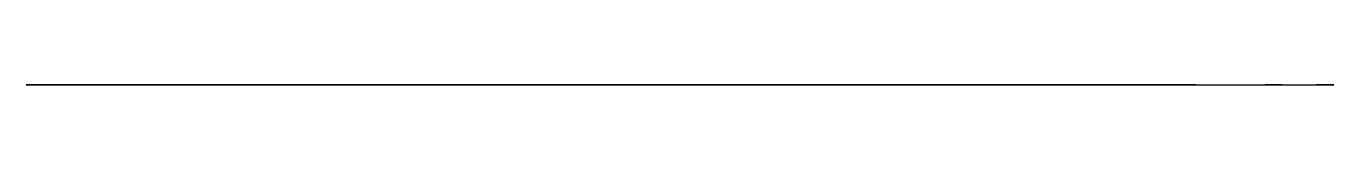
# Model space of a CAD drawing. Header units: millimetres. Extents: x 540.7 to 578.7, y 4894.2 to 4894.2.
import ezdxf

# ---------------------------------------------------------------- set-up
doc = ezdxf.new("R2010")
doc.units = ezdxf.units.MM

msp = doc.modelspace()

# ---------------------------------------------------------------- linework, layer by layer
at = {"extrusion": (0, -1, 6.12323e-17)}
for p, q in [((540.742, 4894.211, -58), (540.742, 4894.211, 7)), ((567.742, 4894.211, -65), (540.742, 4894.211, -58)), ((545.478, 4894.211, -50.919), (545.478, 4894.211, -4.116)), ((569.742, 4894.211, -62), (547.435, 4894.211, -53.732)), ((567.742, 4894.211, -65), (573.742, 4894.211, -65)), ((573.742, 4894.211, -62), (569.742, 4894.211, -62)), ((574.742, 4894.211, -64), (574.742, 4894.211, -63)), ((576.742, 4894.211, 43), (576.742, 4894.211, 64.5)), ((577.242, 4894.211, 65), (578.242, 4894.211, 65)), ((578.742, 4894.211, 43), (578.742, 4894.211, 64.5))]:
    msp.add_line(p, q, dxfattribs=at)
for centre, radius, start, end in [((540.742, 43, -4894.211), 36, 270, 0), ((548.478, -50.919, -4894.211), 3, 180, 249.6634), ((550.478, -4.116, -4894.211), 5, 109.5559, 180), ((533.742, 43, -4894.211), 45, 289.5559, 0), ((573.742, -63, -4894.211), 1, 0, 90), ((573.742, -64, -4894.211), 1, 270, 0), ((577.242, 64.5, -4894.211), 0.5, 90, 180), ((578.242, 64.5, -4894.211), 0.5, 0, 90)]:
    msp.add_arc(centre, radius, start, end, dxfattribs=at)

doc.saveas('drawing.dxf')
